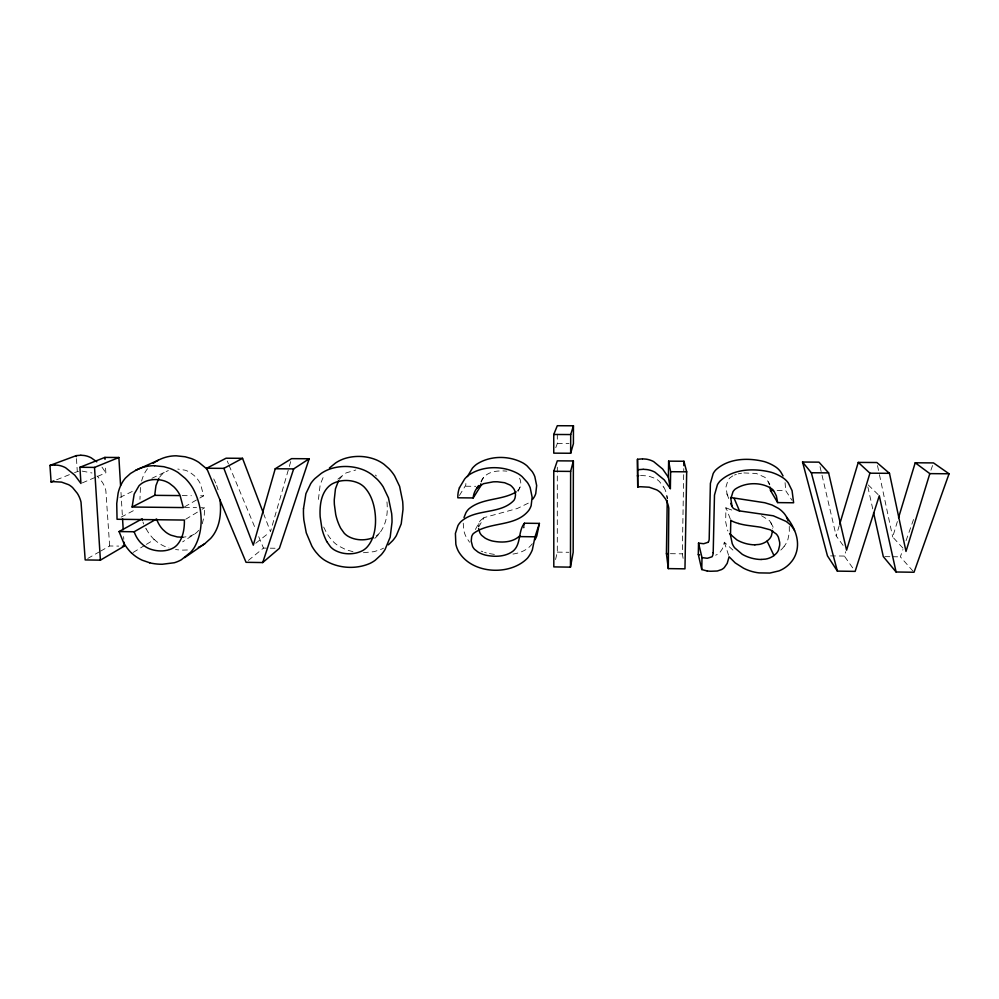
<?xml version="1.0" encoding="UTF-8"?>
<svg xmlns="http://www.w3.org/2000/svg" width="999" height="999" viewBox="0 0 999 999"><rect width="100%" height="100%" fill="white"/><g stroke="black" fill="none" stroke-linecap="round" stroke-linejoin="round"><path stroke-width="0.75" stroke-dasharray="5 3.75" d="M463.224 523.176L463.861 530.556A27.348 26.648 26.9 0 0 466.308 537.3L469.555 542.232M478.496 526.673L478.971 523.301M683.104 558.341L682.317 553.846L683.791 468.568M318.431 499.45L320.204 484.565L324.35 474.513M140.447 487.475L139.947 499.388M732.904 550.087L724.337 542.245L722.539 548.588L719.779 552.597A11.613 11.201 -5.7 0 1 717.157 554.507L715.646 555.194M555.556 559.515L557.305 552.122L557.305 467.033M290.709 461.625L270.454 531.693L263.873 514.435M843.106 545.417L836.175 535.864L839.26 525.574M902.921 548.101L892.694 536.987L897.651 520.666M852.659 567.844L844.355 556.068L845.753 551.648M913.036 571.153L900.361 556.843L902.946 549.5M906.056 540.696L914.335 517.207M930.893 470.242L932.966 464.373M202.26 523.788L204.233 515.684L204.645 507.742L200.599 507.704M555.781 447.664L557.305 443.544L557.305 433.154M518.156 491.321L519.93 487.437M478.696 526.985L484.09 517.607L517.207 508.528L529.033 502.797M475.387 529.495L479.757 521.54M480.944 481.818C483.778 474.188 492.007 471.153 499.488 470.979A50.762 49.525 25.1 0 1 503.783 470.929L506.855 471.153M459.428 495.479L465.796 485.114A25.774 25.25 30.2 0 1 466.208 480.781M339.385 479.308L342.457 475.649A20.917 20.167 44.6 0 1 346.203 472.889L355.769 470.005M159.553 477.26L161.338 475.062A19.905 18.681 50.9 0 1 164.523 472.415L168.332 470.529M374.8 538.386C383.354 530.869 387.487 519.542 387.25 508.341A68.519 65.634 45.1 0 0 387.05 502.859L386.663 499.3M784.14 546.403L782.354 548.513A29.982 28.821 -10.9 0 1 780.306 550.499M532.28 543.718C527.759 549.937 520.229 553.009 512.824 554.083M198.651 530.344L197.889 531.256A18.806 17.645 48.8 0 1 194.281 534.253L182.655 541.858M379.807 532.692L378.896 533.691A19.968 19.218 41.2 0 1 375.799 536.226M517.42 490.896L519.28 488.661A9.915 9.74 26.5 0 0 520.392 486.126L520.741 484.016A12.65 12.425 27.1 0 0 520.679 481.93L520.292 480.032A10.09 9.915 26.6 0 0 518.943 477.21M248.376 560.414L263.486 548.089L275.05 548.251M255.744 543.256L269.218 532.654M337.862 479.183L343.631 474.637M133.167 552.435L145.067 545.179M146.378 544.38L154.308 539.535A34.353 32.193 49.1 0 0 164.261 546.203L168.881 547.952M483.653 517.832L480.482 520.479A9.291 9.041 27.3 0 0 478.971 523.301M185.652 519.28L200.849 510.052M202.11 509.278L204.645 507.742M184.578 506.843L198.564 498.763M199.837 498.026L203.646 495.816L200.549 484.09A26.848 25.2 50.5 0 0 196.254 477.672A27.835 26.124 50.5 0 0 194.443 475.799L190.497 472.714A22.502 21.129 50.7 0 0 185.065 470.179L177.797 469.068M87.762 558.453L99.351 551.848M100.637 551.111L109.653 545.978L118.744 546.103M194.281 534.253L189.81 536.226L183.029 537.25M732.866 475.824L730.069 477.759A11.638 11.264 -13.8 0 0 727.984 480.257L725.986 486.888L727.122 494.368A7.355 7.118 -12.9 0 0 728.758 496.353L729.17 496.678M121.141 517.12L136.164 509.215M119.905 497.465L132.23 491.471M151.873 478.334L165.722 471.703M82.343 482.879L96.166 476.985M97.552 476.398L105.857 472.864L105.432 466.108M56.618 479.782L73.164 473.139M74.55 472.577L78.534 471.278M734.527 475.049L736.325 474.375M738.298 473.826L741.545 473.214M743.893 472.939L756.305 473.464L764.772 477.272A14.91 14.386 -14.6 0 1 766.97 479.557L769.517 484.865M187.4 549.974L183.391 550.112A53.422 50.15 50.2 0 1 175.549 549.5M640.534 475.474L648.226 475.961L655.419 478.509A20.105 19.643 -2.8 0 1 659.315 481.393L663.786 487.162M363.411 552.709L374.238 551.648L381.805 549.025A35.04 33.741 41.3 0 0 383.541 548.126M557.305 443.544L569.018 443.606M465.809 486.226L475.886 486.313M777.172 490.596L785.726 490.671L792.045 500.349M182.193 495.616L191.383 495.704M200.587 495.791L203.646 495.816M184.453 507.529L196.553 507.654M557.305 552.122L568.843 552.285M670.404 553.683L682.317 553.846M830.519 555.881L844.355 556.068M884.852 556.63L891.058 556.718M892.606 556.73L900.361 556.843M82.068 471.091L91.958 472.989M494.368 554.408L488.249 553.396M352.984 551.685L346.104 549.775L338.162 545.716A32.955 31.681 41.8 0 1 333.117 541.533L330.194 538.186A49.575 47.79 41.9 0 1 326.436 532.592L323.389 526.473M484.552 552.385L486.363 552.922M761.55 515.734L769.28 520.479A13.174 12.662 -10.8 0 1 771.29 523.601L772.464 528.346M481.143 551.111L482.804 551.785M868.293 484.977L878.183 494.655M101.998 467.145L105.857 472.864M768.268 481.643L769.829 484.228M145.717 528.221L146.129 528.958M770.878 522.764L773.713 528.221M213.749 478.921L215.759 483.079M227.285 461.063L228.471 463.911M229.058 465.347L255.769 529.545M258.741 536.675L263.486 548.089M726.885 493.906L729.282 499.85M143.681 523.976L142.944 521.977M730.257 518.868L725.936 507.455L725.661 521.778L727.309 529.657A20.355 19.605 -10.6 0 0 727.959 531.043M216.621 485.252L218.107 489.785M724.337 542.245L728.671 555.506M820.029 466.658L836.175 535.864M867.869 486.925L872.901 509.652M877.497 465.571L879.12 473.164M879.445 474.687L892.694 536.987M663.786 487.162A26.486 25.862 -1.6 0 1 666.907 495.929L667.382 498.988M785.077 482.654L785.726 490.671M666.895 495.929L667.17 498.289M789.272 526.411L789.335 532.504L787.949 539.298A25.974 24.938 -10.8 0 1 784.14 546.403M76.461 458.603L77.298 471.478M109.653 545.978L105.857 490.709A25.487 23.564 52 0 0 102.373 482.305L97.852 476.798A19.343 17.895 52.2 0 0 96.965 476.024M120.979 492.395L122.465 517.32M123.626 536.588L123.789 539.323M731.817 510.039A28.709 27.772 -14.3 0 1 725.898 507.529M481.343 481.968A18.419 18.057 28.6 0 1 484.103 476.873M375.374 475.037A20.217 19.505 44.3 0 1 376.461 475.999M154.233 539.622A41.296 38.749 49.3 0 1 146.216 528.908M141.608 481.056A38.811 36.426 50.6 0 1 145.429 471.74A30.282 28.397 51.1 0 1 147.815 468.381"/><path stroke-width="1.5" d="M570.466 567.145L570.629 471.403L573.376 460.951L557.305 460.839L553.771 471.278L553.808 566.895L570.466 567.145L573.176 552.347L573.376 460.951M570.666 453.259L570.704 434.553L573.451 425.786L557.305 425.724L553.746 434.478L553.758 453.146L570.666 453.259L573.414 443.631L573.451 425.786M643.344 469.293L647.002 469.58A23.988 23.439 -2.8 0 1 654.894 472.152L664.347 479.97L670.366 488.623L668.393 477.297L668.631 461.151L683.915 461.251L686.688 471.815L684.964 568.843L668.294 568.606L668.806 508.154A27.797 27.098 -0.5 0 0 665.534 498.963L660.851 492.919A21.104 20.579 -1.6 0 0 656.743 489.885L649.2 487.212L640.484 486.725A21.766 21.241 -1 0 0 639.173 486.85L637.737 487.062L637.487 459.278L642.382 458.878M637.737 487.062L637.487 459.278M668.294 568.606L666.433 553.633L667.232 500.724M670.366 488.623L670.629 471.703L668.631 461.151M683.84 465.646L683.915 461.251M707.142 570.891A36.001 34.753 -6.6 0 1 704.407 570.267L701.76 569.542L698.313 554.495L698.538 543.106L703.209 543.681A18.756 18.157 -6.7 0 0 703.758 543.693L708.091 542.295M701.76 569.542L701.997 557.629L698.538 543.106M713.199 552.747L714.485 495.079L717.419 484.727A21.079 20.38 -12.7 0 1 719.954 481.156C733.328 468.531 754.37 467.994 771.328 472.315A46.304 44.568 -12 0 1 782.192 477.285L783.591 478.234A22.977 22.128 -14.7 0 1 788.273 482.904L792.07 490.646L793.618 502.772L777.659 502.609L770.541 490.534L770.054 487.125M730.793 520.292L730.494 535.302L732.217 543.568A21.379 20.542 -9.7 0 0 734.59 547.739L742.332 554.358A39.548 38.024 -11.7 0 0 761.163 559.515M132.118 507.03L134.178 494.068L138.973 485.826A20.867 19.505 50.6 0 1 142.308 483.054C148.639 479.158 156.743 478.696 163.786 480.731A23.589 22.053 50.4 0 1 169.48 483.391L173.614 486.625A29.171 27.273 50.2 0 1 176.398 489.622A28.147 26.311 50.2 0 1 180.032 495.304L183.304 507.579L132.118 507.03L154.72 495.342L179.133 495.579M154.72 495.342L155.944 485.639L158.766 478.484M459.465 487.712L464.722 478.896A28.746 28.109 29.9 0 1 469.031 474.875C483.254 465.497 503.246 465.497 518.044 473.651A31.681 31.006 26.9 0 1 522.065 476.573L527.372 482.442A26.736 26.186 26.5 0 1 530.219 487.862L532.13 497.177L531.156 505.619A19.281 18.881 24.8 0 1 528.858 510.289C515.397 527.509 489.31 521.103 473.251 533.678A9.74 9.466 27.4 0 0 471.665 536.625L471.216 541.146L472.564 546.416A12.15 11.801 26.9 0 0 474.513 549.288L478.146 552.147A28.959 28.209 26.5 0 0 485.564 555.132C494.555 557.067 504.957 556.93 512.687 551.398C521.441 544.642 517.807 531.343 524.425 523.226L539.41 523.401L535.027 536.8L532.342 549.85A35.452 34.503 24.8 0 1 527.572 558.066C509.952 576.273 471.516 574.188 458.416 551.261A28.684 27.872 27 0 1 455.844 544.205L455.407 533.429L457.954 525.574A19.431 18.881 28.5 0 1 461.151 521.453C475.911 508.341 500.299 514.722 513.898 500.399A10.415 10.202 26.7 0 0 515.072 497.739L515.422 495.529A13.274 12.999 27.3 0 0 515.359 493.344L514.96 491.358A10.589 10.377 26.8 0 0 513.536 488.399L511.725 486.351A14.011 13.711 27.1 0 0 509.977 484.99L504.657 482.729L497.627 481.805A53.247 51.836 25.3 0 0 493.131 481.855L483.454 483.703L476.998 488.012A19.331 18.906 28.6 0 0 473.164 497.939M539.41 523.401L536.825 535.864A33.804 32.979 24.6 0 1 534.84 539.947M524.425 523.226L524.213 525.074M523.763 527.647L523.938 526.823M275.237 468.756L253.296 545.179L223.876 468.369L206.681 468.244L246.054 562.312L262.7 562.562L279.395 548.314L309.19 458.766L291.571 458.641L275.237 468.756L293.681 468.893L309.19 458.766M463.998 517.544L465.909 512.762A18.531 18.044 28.5 0 1 468.956 508.816C482.317 497.739 501.748 500.661 516.208 491.908M839.709 524.113L858.266 462.412L876.86 462.525L889.472 473.326L905.993 551.436L929.819 473.626L915.209 462.787L898.551 517.694M858.266 462.412L869.929 473.189L846.578 550.187L828.596 472.877L818.968 462.15L802.547 462.038L827.447 555.844L837.374 571.116L855.144 571.378L879.282 495.741L896.091 571.99L914.01 572.252L949.05 473.776L933.491 462.912L915.209 462.787M262.7 562.562L293.681 468.893M467.382 476.598L472.402 468.181A27.398 26.861 29.9 0 1 476.511 464.335C490.072 455.382 509.14 455.344 523.251 463.124A30.195 29.608 26.8 0 1 527.085 465.909L532.142 471.516A25.487 25.012 26.3 0 1 534.84 476.685L536.663 485.576L535.739 493.631A18.369 18.032 24.5 0 1 533.541 498.089L532.792 499.113M338.524 480.719L335.452 488.848L334.265 499.725A74.913 72.615 39.4 0 0 334.378 504.545L335.726 514.547A55.007 53.184 40.9 0 0 340.647 528.184L344.193 533.179A18.556 17.845 41.6 0 0 347.59 536.001C355.232 540.634 365.272 540.946 373.439 537.537M480.831 483.803A18.419 18.057 28.6 0 0 480.444 486.351L473.214 497.939L457.829 497.802L457.817 496.64A27.035 26.436 30.2 0 1 459.465 487.712M476.998 488.012L478.571 485.539M519.817 535.776C512.662 542.744 501.448 542.894 492.207 540.971A27.61 26.961 26.3 0 1 485.139 538.124L481.68 535.389A11.576 11.276 26.8 0 1 479.807 532.654L478.621 528.533M329.433 467.994L335.664 462.912A40.172 38.724 43.9 0 1 344.493 458.603C354.87 455.294 366.496 455.744 376.548 459.977A37.013 35.702 44 0 1 384.003 464.298L388.948 468.656A43.494 41.908 43.8 0 1 394.58 475.811L399.612 486.376L402.659 501.398A85.04 81.456 45.2 0 1 402.984 509.602L401.211 523.901L396.303 535.676A40.772 39.248 41.9 0 1 392.682 540.634L388.386 544.817M754.882 544.78L759.078 544.455A18.519 17.807 -10.8 0 0 767.095 541.071L769.38 538.973A12.525 12.038 -10.7 0 0 771.378 535.839L772.464 531.331A20.642 19.855 -10.2 0 0 772.514 530.494M761.163 559.44L765.571 559.115A19.443 18.656 -10 0 0 773.988 555.569L776.398 553.371A13.162 12.612 -9.9 0 0 778.496 550.099L779.645 545.367A21.678 20.804 -9.4 0 0 779.645 542.245L778.408 537.275A13.836 13.274 -10.1 0 0 776.31 534.003L770.391 529.857L760.726 527.235A79.495 75.899 -4.3 0 0 757.854 526.798L748.263 525.499A69.343 67.033 -18.2 0 1 738.711 523.563M149.663 562.837A55.994 52.348 49.9 0 0 162.288 564.26L174.288 562.749A38.624 36.089 48.8 0 0 181.381 559.74L190.672 552.235A39.785 37.188 48.9 0 0 194.48 547.215C204.608 529.158 202.547 505.556 192.62 487.837A47.403 44.293 50 0 0 185.29 478.446L178.222 472.627A39.186 36.651 50.2 0 0 170.317 468.568L163.836 466.695L154.47 465.746M184.653 557.629L204.807 543.681L210.564 538.511A37.974 35.627 49.2 0 0 214.223 533.716C220.517 523.601 221.254 511.126 220.005 499.562M153.284 463.274L154.196 462.624M204.807 543.681L201.661 545.691A36.863 34.578 49.1 0 1 198.351 547.327M155.145 461.988L159.278 459.702A41.883 39.311 50.3 0 1 176.199 455.806L185.152 456.768L191.333 458.553A37.388 35.115 50.6 0 1 198.888 462.412L205.632 467.969A45.23 42.433 50.3 0 1 207.18 469.63M80.719 455.244L76.261 455.631L49.95 465.422L51.099 481.993L52.385 481.78A20.917 19.256 51.9 0 1 53.584 481.668L61.551 482.117L68.644 484.69A20.267 18.669 51.9 0 1 72.602 487.574L77.335 493.356A26.698 24.575 51.7 0 1 81.019 502.135L85.19 559.927L100.4 560.152L124.201 546.178L123.951 542.07M131.768 553.321A43.282 40.435 49 0 1 123.352 542.12L119.068 531.568L134.166 531.755L156.593 518.981A26.973 25.312 49.3 0 0 162.7 529.383L165.584 532.005A22.727 21.304 49.2 0 0 171.041 535.214L177.335 536.938L183.029 537.25M119.068 531.568L142.158 518.818L142.407 520.054M223.876 468.369L242.532 458.316L263.336 512.986M136.776 469.742L130.507 473.476L125.524 477.984A31.731 29.645 50.7 0 0 122.353 482.342A40.672 38.024 50.3 0 0 118.119 493.156L116.733 503.558L117.045 519.268L184.378 520.054C184.553 528.633 183.142 537.912 177.385 544.63A19.705 18.419 48.5 0 1 173.614 547.764C166.309 551.935 157.03 551.723 149.326 548.738A23.814 22.228 48.8 0 1 143.619 545.379L140.597 542.619A28.272 26.411 48.9 0 1 134.166 531.755M206.681 468.244L226.099 458.204L242.532 458.316M135.652 470.304L158.204 460.239M54.858 465.01L58.217 465.272A23.052 21.229 52.7 0 1 65.597 467.744L74.8 475.199L80.956 483.466L79.895 467.295L94.518 467.407L118.881 457.492L120.567 485.439M51.099 481.993L53.859 480.881M79.895 467.295L104.895 457.405L118.881 457.492M637.3 475.836L638.673 475.624M49.95 465.422L54.608 465.022M637.924 469.717L643.069 469.305M553.746 434.478L570.704 434.553M670.629 471.703L686.688 471.815M802.547 462.038L811.338 472.752L828.596 472.877M869.929 473.189L889.472 473.326M929.819 473.626L949.05 473.776M553.771 471.278L570.629 471.403M478.646 486.338L480.482 486.351M770.541 490.534L773.376 490.571M519.318 536.6L535.027 536.8M122.377 546.153L124.201 546.178M666.433 553.633L668.418 553.658M642.644 458.878L646.141 459.14A22.852 22.365 -4.1 0 1 653.646 461.6L662.649 469.031L668.393 477.297M80.956 455.244L84.166 455.494A22.003 20.355 53 0 1 91.221 457.842L96.766 461.825M730.594 497.502L764.822 502.747L772.14 505.032L778.408 508.379A32.617 31.331 -10.4 0 1 781.668 510.901L783.566 512.787A23.052 22.14 -11.4 0 1 786.588 517.12C794.642 527.172 800.524 540.934 795.903 553.746A27.273 26.136 -10.1 0 1 791.895 561.176L790.009 563.386A31.493 30.195 -10.1 0 1 786.688 566.433L785.489 567.345A29.271 28.059 -10 0 1 778.92 570.916L769.792 573.064L759.04 572.889A45.23 43.444 -11.1 0 1 743.568 568.219L735.202 562.887L729.083 556.743L727.197 563.399L724.287 567.594A12.2 11.738 -4.9 0 1 721.54 569.58L717.294 571.016L710.813 571.253A30.519 29.458 -6 0 1 707.142 570.916M777.659 502.609L776.36 495.916L773.925 491.096A15.659 15.085 -13.7 0 0 771.615 488.698C761.138 481.805 745.504 482.13 735.152 489.173A12.225 11.813 -12.8 0 0 732.954 491.783L730.856 498.738L732.042 506.58A7.717 7.455 -12 0 0 733.753 508.666L738.785 510.801L773.263 515.784L785.913 521.316A34.253 32.83 -9.6 0 1 789.322 523.963L791.333 525.949A24.213 23.202 -10.6 0 1 794.492 530.494M701.997 557.629L706.905 558.229A19.693 19.018 -5.8 0 0 707.479 558.241L712.037 556.78A7.717 7.443 -4.4 0 0 713.111 552.747M149.675 562.762L142.27 560.227A36.001 33.604 48.8 0 1 131.843 553.259M699.637 554.87L698.313 554.495M896.091 571.99L883.303 556.605L873.576 512.674M729.57 533.641L736.95 539.947A37.65 36.264 -12.6 0 0 754.882 544.855M326.785 541.583L330.494 546.815A19.456 18.644 41.3 0 0 334.053 549.775C342.445 554.807 353.646 555.107 362.387 550.761A20.929 20.092 40.9 0 0 366.833 547.39C373.351 540.297 375.499 530.257 375.537 520.866A71.841 68.606 44.8 0 0 375.312 515.134C374.425 505.019 371.403 494.455 364.173 487A21.204 20.392 43.9 0 0 359.24 483.454C350.974 479.433 340.634 479.458 332.48 483.716A21.941 21.091 44.2 0 0 328.559 486.613C321.828 493.069 320.13 502.859 320.03 511.8A78.546 75.949 39.1 0 0 320.155 516.845L321.99 528.971A57.318 55.27 40.5 0 0 326.773 541.583M783.054 475.924L780.619 471.728A21.878 21.091 -15.5 0 0 776.161 467.295L774.824 466.396A44.081 42.52 -12.8 0 0 764.485 461.65C748.338 457.542 728.308 458.091 715.596 470.129A20.067 19.443 -13.7 0 0 713.186 473.538L710.389 483.416L709.203 538.436A7.355 7.105 -5.3 0 1 708.179 542.332M786.588 517.12L788.136 520.829M767.082 541.058L773.975 555.556M734.215 498.501L739.497 510.914M730.706 503.384L731.792 506.093M811.338 472.752L837.374 571.116M76.261 455.631L76.324 456.618M94.518 467.407L100.4 560.152M104.895 457.405L105.02 459.34M122.552 518.693L123.214 529.72M738.736 523.488A30.157 29.121 -13.3 0 1 730.744 520.379M136.788 469.767A43.894 41.034 50 0 1 154.47 465.684M303.496 508.678L303.446 511.5A90.697 87.65 39.5 0 0 303.858 519.98L306.256 532.817L311.888 546.178A51.985 49.962 41.6 0 0 315.846 552.047L318.906 555.531A34.54 33.117 41.5 0 0 324.2 559.927C337.537 568.356 355.432 569.755 369.905 563.436A36.738 35.265 41 0 0 375.162 560.302L381.281 554.67A42.745 41.021 41.6 0 0 385.065 549.487L390.184 537.162L392.02 522.202A89.148 85.127 44.8 0 0 391.67 513.623L388.449 497.889L383.166 486.813A45.604 43.819 43.4 0 0 377.247 479.333L372.053 474.762A38.811 37.338 43.6 0 0 364.235 470.217C353.708 465.784 341.533 465.297 330.644 468.756A42.12 40.484 43.6 0 0 321.416 473.264L314.897 478.583A36.888 35.452 44.1 0 0 310.764 483.553L305.919 493.631L303.496 508.678"/></g></svg>
